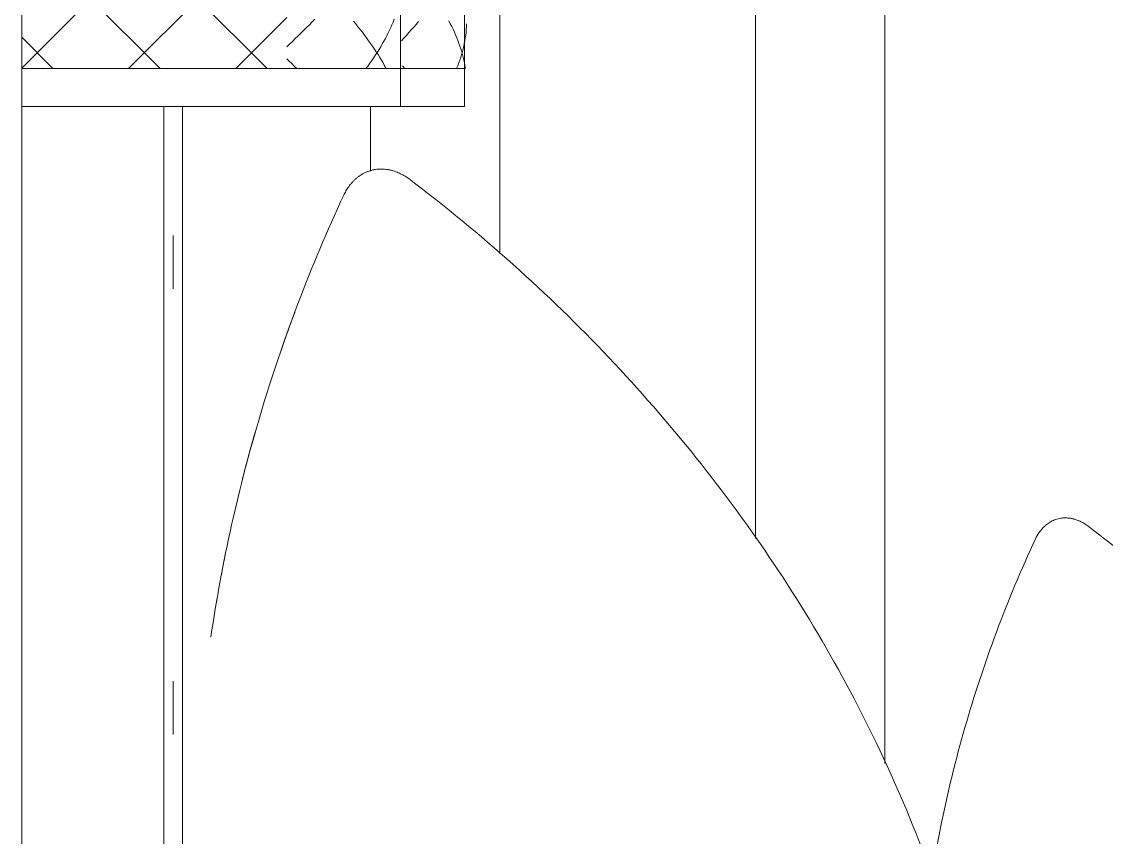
# Model space of a CAD drawing. Header units: millimetres. Extents: x -13140 to 14823, y 100 to 6213.
# Drawn here: x -3827.6 to -3541.2, y 1057 to 1272.4 of the extents above; entities that cross this region are included whole.
import ezdxf

# ---------------------------------------------------------------- set-up
doc = ezdxf.new("R2010")
doc.units = ezdxf.units.MM
doc.layers.add('E-LITE-EQPM', color=33, linetype='Continuous', lineweight=9)
doc.layers.add('I-FURN', color=30, linetype='Continuous', lineweight=9)

# ---------------------------------------------------------------- blocks, each defined once
blk = doc.blocks.new('Blks_Decor Maisons du Monde_Cortina de Tecido - Bege-4411411-ELEVAÇÃO 2 SUÍTE')
at = {"layer": 'I-FURN', "color": 55}
for p, q in [((4151.66, 3786), (4151.66, 1211.09)), ((4219.1, 1135.88), (4219.1, 3786)), ((4253.24, 1076.49), (4253.24, 3786)), ((4117.52, 1250), (4117.52, 1232.91))]:
    blk.add_line(p, q, dxfattribs=at)
blk = doc.blocks.new('CABECEIRA - CABECEIRA-4354618-ELEVAÇÃO 2 SUÍTE')
at = {"layer": 'I-FURN', "color": 55}
for p, q in [((4025.38, 200), (4025.38, 1600)), ((4065.38, 1201.79), (4065.38, 1215.92)), ((4065.38, 1084.08), (4065.38, 1098.21))]:
    blk.add_line(p, q, dxfattribs=at)
at = {"layer": 'I-FURN', "color": 55, "flags": 128}
for points in [[(4062.88, 1249.78), (4062.88, 1193.12), (4062.88, 1136.39), (4062.88, 1079.68), (4062.88, 1023.08), (4062.88, 966.68), (4062.88, 910.58), (4062.88, 881.55)], [(4067.88, 881.55), (4067.88, 937.46), (4067.88, 993.71), (4067.88, 1050.22), (4067.88, 1106.88), (4067.88, 1163.61), (4067.88, 1220.32), (4067.88, 1250)]]:
    blk.add_lwpolyline(points, dxfattribs=at)
blk = doc.blocks.new('Travesseiros - Tons Escuros-4364918-ELEVAÇÃO 2 SUÍTE')
at = {"layer": 'I-FURN', "color": 55}
for points, knots in [([(4127.65, 1230.83), (4127.32, 1231.08), (4126.8, 1231.44), (4126.04, 1231.89), (4125.44, 1232.21), (4124.81, 1232.5), (4124.16, 1232.76), (4123.6, 1232.95), (4123.12, 1233.09), (4122.76, 1233.18), (4122.39, 1233.25), (4121.88, 1233.34), (4121.22, 1233.43), (4120.41, 1233.47), (4119.6, 1233.44), (4118.77, 1233.34), (4117.92, 1233.17), (4117.08, 1232.93), (4116.3, 1232.62), (4115.57, 1232.26), (4114.88, 1231.85), (4114.33, 1231.47), (4113.93, 1231.15), (4113.63, 1230.9), (4113.35, 1230.65), (4113, 1230.32), (4112.59, 1229.88), (4112.14, 1229.34), (4111.72, 1228.79), (4111.34, 1228.23), (4110.88, 1227.48), (4110.59, 1226.91), (4110.41, 1226.53)], [-1, -1, -1, -1, -0.928571, -0.892857, -0.857143, -0.821429, -0.785714, -0.75, -0.732143, -0.714286, -0.696429, -0.678571, -0.642857, -0.607143, -0.571429, -0.535714, -0.5, -0.464286, -0.428571, -0.392857, -0.357143, -0.321429, -0.303571, -0.285714, -0.267857, -0.25, -0.214286, -0.178571, -0.142857, -0.107143, -0.071429, 0, 0, 0, 0]), ([(4110.41, 1226.53), (4106.01, 1217.09), (4097.93, 1197.93), (4084.86, 1159.28), (4078.26, 1129.71), (4075.34, 1109.93)], [-1, -1, -1, -1, -0.875, -0.75, -0.504284, -0.504284, -0.504284, -0.504284]), ([(4306.85, 1139.22), (4306.59, 1139.42), (4306.17, 1139.71), (4305.56, 1140.07), (4305.08, 1140.32), (4304.58, 1140.55), (4304.06, 1140.76), (4303.61, 1140.92), (4303.23, 1141.02), (4302.94, 1141.1), (4302.64, 1141.16), (4302.24, 1141.23), (4301.71, 1141.3), (4301.06, 1141.33), (4300.41, 1141.31), (4299.75, 1141.23), (4299.07, 1141.09), (4298.4, 1140.9), (4297.78, 1140.65), (4297.19, 1140.37), (4296.63, 1140.03), (4296.2, 1139.73), (4295.87, 1139.47), (4295.64, 1139.28), (4295.42, 1139.08), (4295.13, 1138.81), (4294.8, 1138.46), (4294.44, 1138.03), (4294.11, 1137.59), (4293.81, 1137.14), (4293.44, 1136.54), (4293.2, 1136.08), (4293.06, 1135.78)], [-1, -1, -1, -1, -0.928571, -0.892857, -0.857143, -0.821429, -0.785714, -0.75, -0.732143, -0.714286, -0.696429, -0.678571, -0.642857, -0.607143, -0.571429, -0.535714, -0.5, -0.464286, -0.428571, -0.392857, -0.357143, -0.321429, -0.303571, -0.285714, -0.267857, -0.25, -0.214286, -0.178571, -0.142857, -0.107143, -0.071429, 0, 0, 0, 0]), ([(4293.06, 1135.78), (4289.29, 1127.68), (4282.4, 1111.22), (4274.1, 1086.04), (4268.71, 1064.11), (4266.26, 1050.57), (4265.49, 1045.63)], [-1, -1, -1, -1, -0.8571429, -0.7142857, -0.5714286, -0.4897943, -0.4897943, -0.4897943, -0.4897943]), ([(4076.75, 1118.76), (4077.16, 1121.2), (4077.92, 1125.42), (4078.74, 1129.62), (4079.09, 1131.4)], [0.54104147, 0.54104147, 0.54104147, 0.54104147, 0.57142857, 0.5936387, 0.5936387, 0.5936387, 0.5936387])]:
    blk.add_open_spline(points, degree=3, knots=knots, dxfattribs=at)
for points in [[(4269.63, 1035.2), (4266.08, 1046.38), (4257.85, 1068.32), (4242.52, 1099.67), (4224.42, 1129.46), (4203.79, 1157.59), (4180.78, 1183.99), (4155.53, 1208.55), (4137.16, 1223.65), (4127.65, 1230.83)], [(4093.76, 1185.29), (4094.95, 1188.73), (4096.18, 1192.15), (4097.46, 1195.57)], [(4083.72, 1151.69), (4084.76, 1155.8), (4085.87, 1159.9), (4087.04, 1163.99)], [(4418.08, 989.8), (4415.11, 998.33), (4408.37, 1015.07), (4396.12, 1038.93), (4381.85, 1061.64), (4365.73, 1083.1), (4347.87, 1103.27), (4328.34, 1122.08), (4314.18, 1133.69), (4306.85, 1139.22)]]:
    blk.add_open_spline(points, degree=3, dxfattribs=at)
blk = doc.blocks.new('FP_37-ELEVAÇÃO 2 SUÍTE')
at = {"layer": 'E-LITE-EQPM'}
for p, q in [((4125.38, 1260), (4125.38, 1490)), ((4100.61, 1270.85), (4101.35, 1271.58)), ((4101.35, 1271.58), (4102.08, 1272.32)), ((4102.08, 1272.32), (4102.81, 1273.06)), ((4113.57, 1271.76), (4112.96, 1272.5)), ((4114.17, 1271.03), (4113.57, 1271.76)), ((4122.82, 1270.82), (4123.14, 1271.54)), ((4123.14, 1271.54), (4123.44, 1272.27)), ((4123.44, 1272.27), (4123.73, 1272.99)), ((4098.38, 1268.64), (4099.12, 1269.37)), ((4099.12, 1269.37), (4099.87, 1270.11)), ((4099.87, 1270.11), (4100.61, 1270.85)), ((4114.75, 1270.29), (4114.17, 1271.03)), ((4115.33, 1269.56), (4114.75, 1270.29)), ((4115.89, 1268.82), (4115.33, 1269.56)), ((4116.44, 1268.09), (4115.89, 1268.82)), ((4121.78, 1268.66), (4122.14, 1269.38)), ((4122.14, 1269.38), (4122.49, 1270.1)), ((4122.49, 1270.1), (4122.82, 1270.82)), ((4095.38, 1265.69), (4096.13, 1266.43)), ((4096.13, 1266.43), (4096.88, 1267.17)), ((4096.88, 1267.17), (4097.63, 1267.9)), ((4097.63, 1267.9), (4098.38, 1268.64)), ((4116.98, 1267.35), (4116.44, 1268.09)), ((4117.5, 1266.62), (4116.98, 1267.35)), ((4118.01, 1265.88), (4117.5, 1266.62)), ((4118.51, 1265.15), (4118.01, 1265.88)), ((4120.17, 1265.77), (4120.6, 1266.49)), ((4120.6, 1266.49), (4121.01, 1267.22)), ((4121.01, 1267.22), (4121.4, 1267.94)), ((4121.4, 1267.94), (4121.78, 1268.66)), ((4118.34, 1262.89), (4118.82, 1263.61)), ((4118.99, 1264.41), (4118.51, 1265.15)), ((4118.82, 1263.61), (4119.29, 1264.33)), ((4119.46, 1263.68), (4118.99, 1264.41)), ((4119.29, 1264.33), (4119.74, 1265.05)), ((4119.92, 1262.94), (4119.46, 1263.68)), ((4119.74, 1265.05), (4120.17, 1265.77)), ((4096.04, 1261.94), (4095.38, 1262.59)), ((4096.7, 1261.3), (4096.04, 1261.94)), ((4097.36, 1260.65), (4096.7, 1261.3)), ((4098.02, 1260), (4097.36, 1260.65)), ((4116.29, 1260), (4116.82, 1260.72)), ((4116.82, 1260.72), (4117.34, 1261.44)), ((4117.34, 1261.44), (4117.85, 1262.16)), ((4117.85, 1262.16), (4118.34, 1262.89)), ((4120.36, 1262.21), (4119.92, 1262.94)), ((4120.78, 1261.47), (4120.36, 1262.21)), ((4121.19, 1260.74), (4120.78, 1261.47)), ((4121.59, 1260), (4121.19, 1260.74))]:
    blk.add_line(p, q, dxfattribs=at)
blk = doc.blocks.new('ARANDELA PRAINHA  - ARANDELA PRAINHA -4649114-ELEVAÇÃO 2 SUÍTE')
at = {"layer": 'E-LITE-EQPM'}
h = blk.add_hatch(dxfattribs=at)
h.set_pattern_fill('FP_12', color=256, style=0, pattern_type=2)
h.set_pattern_definition([(45, (4025.38, 1250), (-14.1421, 14.1421), []), (135, (4025.38, 1250), (-14.1421, -14.1421), [])])
h.paths.add_polyline_path([(4025.38, 1260), (4095.38, 1260), (4095.38, 1490), (4025.38, 1490), (4025.38, 1283.66)])
for p, q in [((4095.38, 1260), (4025.38, 1260)), ((4025.38, 1260), (4095.38, 1260)), ((4125.38, 1260), (4095.38, 1260)), ((4095.38, 1260), (4125.38, 1260)), ((4125.38, 1250), (4125.38, 1260)), ((4095.38, 1250), (4025.38, 1250)), ((4125.38, 1250), (4095.38, 1250))]:
    blk.add_line(p, q, dxfattribs=at)
blk.add_blockref('FP_37-ELEVAÇÃO 2 SUÍTE', (0, 0), dxfattribs=at)
blk = doc.blocks.new('FP_38-ELEVAÇÃO 2 SUÍTE')
at = {"layer": 'E-LITE-EQPM'}
for p, q in [((4142.26, 1260), (4142.26, 1490)), ((4128.88, 1270.94), (4129.5, 1271.66)), ((4129.5, 1271.66), (4130.11, 1272.39)), ((4138.55, 1271.83), (4138.16, 1272.56)), ((4138.93, 1271.09), (4138.55, 1271.83)), ((4142.81, 1271.06), (4142.83, 1271.8)), ((4126.31, 1268.02), (4126.97, 1268.75)), ((4126.97, 1268.75), (4127.61, 1269.48)), ((4127.61, 1269.48), (4128.25, 1270.21)), ((4128.25, 1270.21), (4128.88, 1270.94)), ((4139.29, 1270.35), (4138.93, 1271.09)), ((4139.64, 1269.61), (4139.29, 1270.35)), ((4139.96, 1268.87), (4139.64, 1269.61)), ((4140.27, 1268.13), (4139.96, 1268.87)), ((4142.51, 1268.11), (4142.61, 1268.85)), ((4142.61, 1268.85), (4142.7, 1269.59)), ((4142.7, 1269.59), (4142.76, 1270.33)), ((4142.76, 1270.33), (4142.81, 1271.06)), ((4125.65, 1267.29), (4126.31, 1268.02)), ((4140.57, 1267.39), (4140.27, 1268.13)), ((4140.84, 1266.65), (4140.57, 1267.39)), ((4141.1, 1265.91), (4140.84, 1266.65)), ((4141.35, 1265.17), (4141.1, 1265.91)), ((4141.92, 1265.16), (4142.1, 1265.9)), ((4142.1, 1265.9), (4142.25, 1266.64)), ((4142.25, 1266.64), (4142.39, 1267.38)), ((4142.39, 1267.38), (4142.51, 1268.11)), ((4141.05, 1262.21), (4141.29, 1262.95)), ((4141.29, 1262.95), (4141.52, 1263.69)), ((4141.57, 1264.43), (4141.35, 1265.17)), ((4141.52, 1263.69), (4141.73, 1264.43)), ((4141.78, 1263.7), (4141.57, 1264.43)), ((4141.73, 1264.43), (4141.92, 1265.16)), ((4141.96, 1262.96), (4141.78, 1263.7)), ((4142.13, 1262.22), (4141.96, 1262.96)), ((4126.55, 1260), (4125.89, 1260.73)), ((4140.21, 1260), (4140.51, 1260.74)), ((4140.51, 1260.74), (4140.79, 1261.48)), ((4140.79, 1261.48), (4141.05, 1262.21)), ((4142.29, 1261.48), (4142.13, 1262.22)), ((4142.42, 1260.74), (4142.29, 1261.48)), ((4142.54, 1260), (4142.42, 1260.74))]:
    blk.add_line(p, q, dxfattribs=at)
blk = doc.blocks.new('ARANDELA PRAINHA  - ARANDELA PRAINHA -4649477-ELEVAÇÃO 2 SUÍTE')
at = {"layer": 'E-LITE-EQPM'}
for p, q in [((4142.26, 1260), (4125.46, 1260)), ((4125.46, 1260), (4142.26, 1260)), ((4142.26, 1250), (4142.26, 1260)), ((4142.26, 1250), (4125.46, 1250))]:
    blk.add_line(p, q, dxfattribs=at)
blk.add_blockref('FP_38-ELEVAÇÃO 2 SUÍTE', (0, 0), dxfattribs=at)

msp = doc.modelspace()

# ---------------------------------------------------------------- block references
at = {"layer": 'E-LITE-EQPM'}
for name in ['ARANDELA PRAINHA  - ARANDELA PRAINHA -4649114-ELEVAÇÃO 2 SUÍTE', 'ARANDELA PRAINHA  - ARANDELA PRAINHA -4649477-ELEVAÇÃO 2 SUÍTE']:
    msp.add_blockref(name, (-7852.941, 0), dxfattribs=at)
at = {"layer": 'I-FURN', "color": 55}
for name in ['Blks_Decor Maisons du Monde_Cortina de Tecido - Bege-4411411-ELEVAÇÃO 2 SUÍTE', 'CABECEIRA - CABECEIRA-4354618-ELEVAÇÃO 2 SUÍTE', 'Travesseiros - Tons Escuros-4364918-ELEVAÇÃO 2 SUÍTE']:
    msp.add_blockref(name, (-7852.941, 0), dxfattribs=at)

doc.saveas('drawing.dxf')
